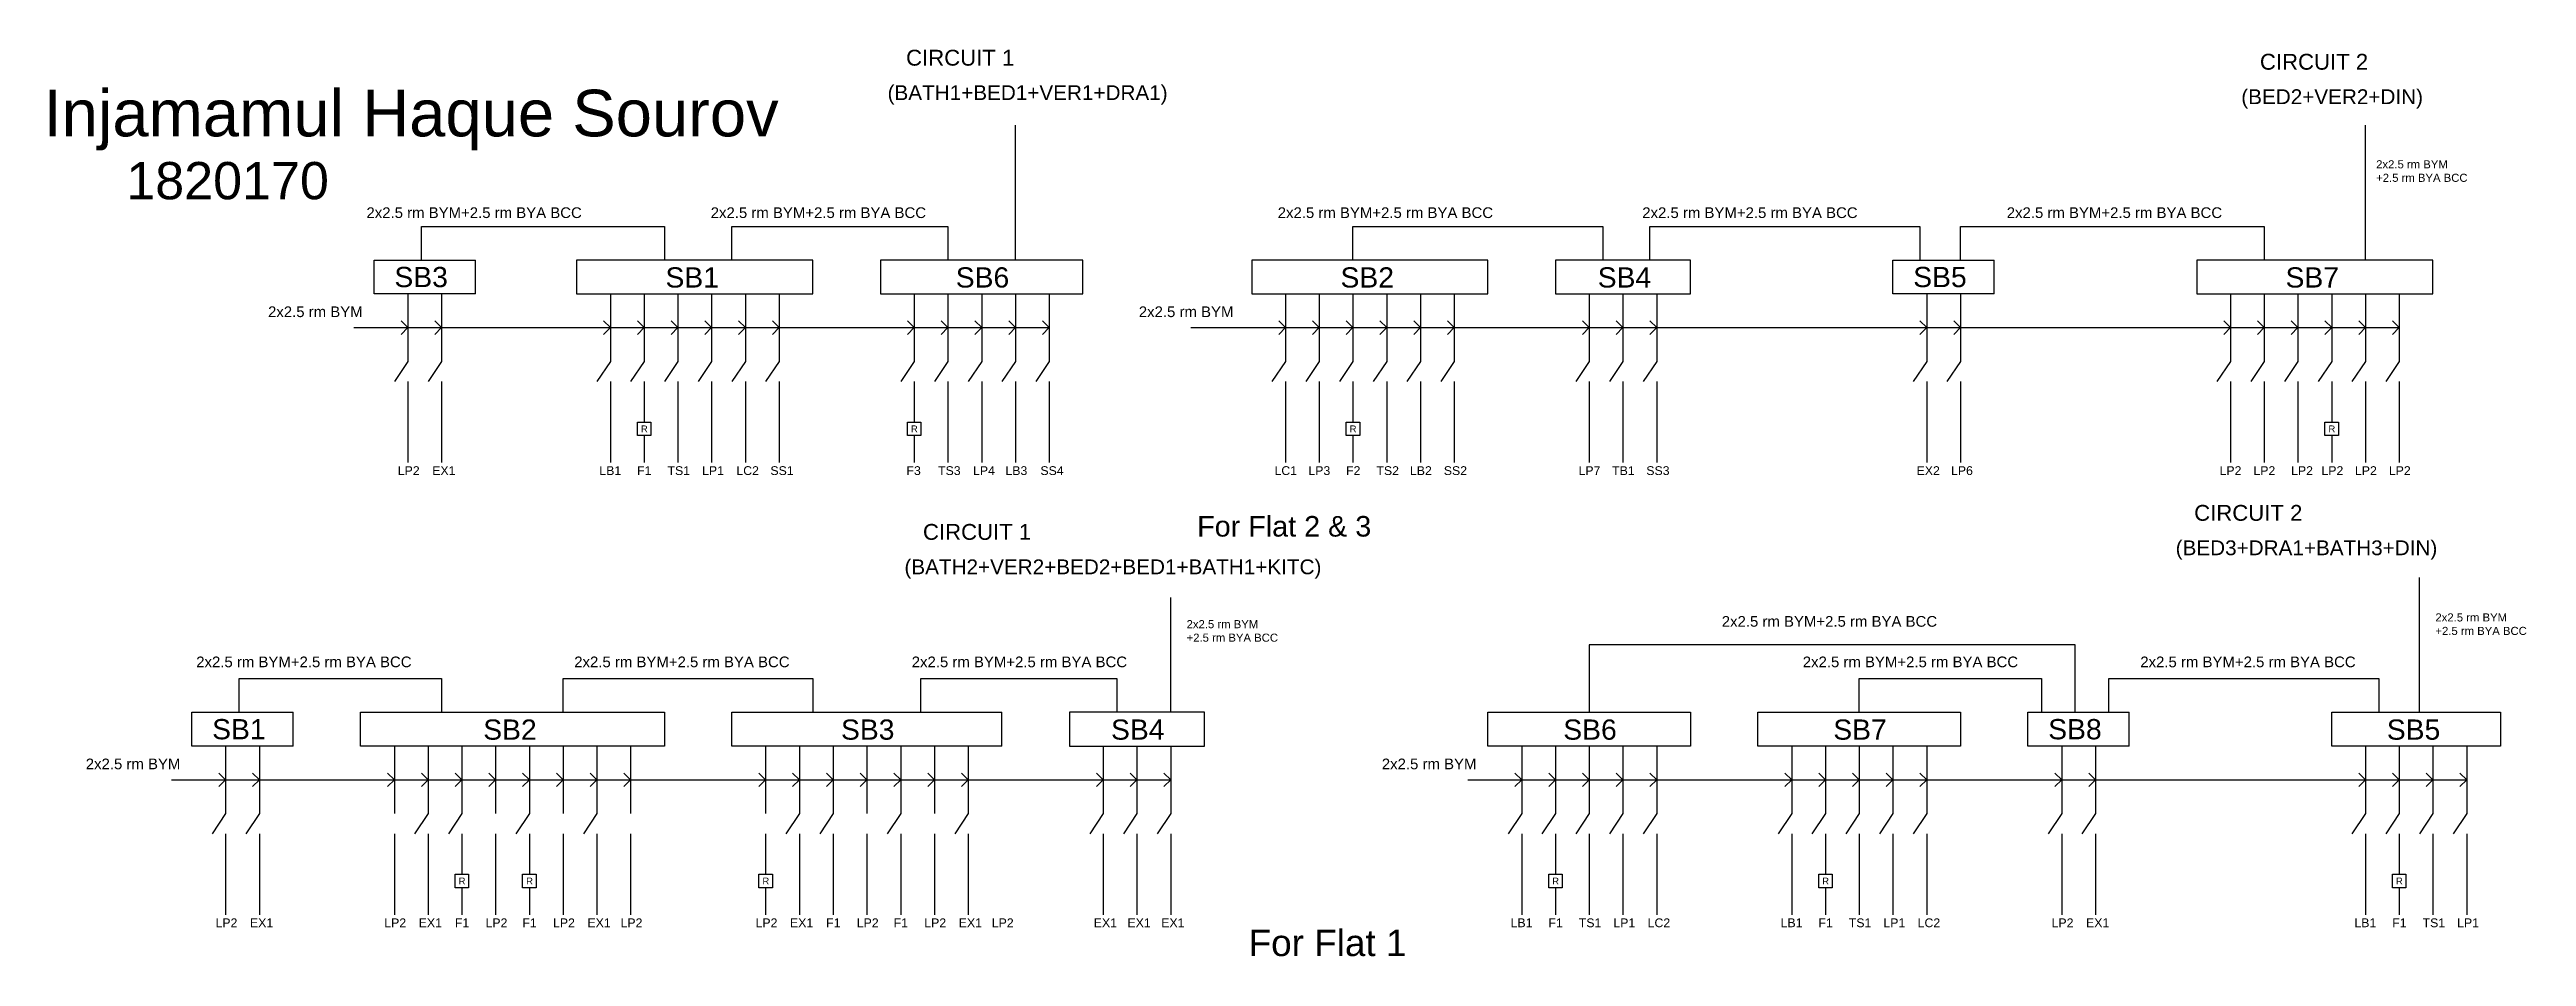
# Model space of a CAD drawing. Header units: inches. Extents: x 29 to 212, y 16 to 83.
import ezdxf

# ---------------------------------------------------------------- set-up
doc = ezdxf.new("R2010")
doc.units = ezdxf.units.IN
doc.header["$MEASUREMENT"] = 0
doc.styles.get("Standard").update_dxf_attribs({"font": 'arial.ttf'})

msp = doc.modelspace()

# ---------------------------------------------------------------- linework, layer by layer
for p, q in [((100.38, 67.15), (100.38, 77.15)), ((200.38, 67.15), (200.38, 77.15)), ((56.38, 67.15), (56.38, 69.65)), ((56.38, 69.65), (74.38, 69.65)), ((74.38, 69.65), (74.38, 67.15)), ((79.38, 67.15), (79.38, 69.65)), ((79.38, 69.65), (95.38, 69.65)), ((95.38, 69.65), (95.38, 67.15)), ((125.38, 67.15), (125.38, 69.65)), ((125.38, 69.65), (143.88, 69.65)), ((143.88, 69.65), (143.88, 67.15)), ((147.38, 67.15), (147.38, 69.65)), ((147.38, 69.65), (167.38, 69.65)), ((167.38, 69.65), (167.38, 67.15)), ((170.38, 67.15), (170.38, 69.65)), ((170.38, 69.65), (192.88, 69.65)), ((192.88, 69.65), (192.88, 67.15)), ((52.88, 67.15), (60.38, 67.15)), ((52.88, 64.65), (52.88, 67.15)), ((60.38, 64.65), (60.38, 67.15)), ((67.88, 67.15), (67.88, 64.65)), ((85.38, 67.15), (67.88, 67.15)), ((85.38, 64.65), (85.38, 67.15)), ((90.38, 67.15), (90.38, 64.65)), ((105.38, 67.15), (90.38, 67.15)), ((105.38, 64.65), (105.38, 67.15)), ((117.88, 67.15), (117.88, 64.65)), ((135.38, 67.15), (117.88, 67.15)), ((135.38, 64.65), (135.38, 67.15)), ((140.38, 67.15), (140.38, 64.65)), ((150.38, 67.15), (140.38, 67.15)), ((150.38, 64.65), (150.38, 67.15)), ((165.38, 67.15), (172.88, 67.15)), ((165.38, 64.65), (165.38, 67.15)), ((172.88, 64.65), (172.88, 67.15)), ((187.88, 67.15), (187.88, 64.65)), ((205.38, 67.15), (187.88, 67.15)), ((205.38, 64.65), (205.38, 67.15)), ((60.38, 64.65), (52.88, 64.65)), ((55.38, 64.65), (55.38, 59.65)), ((57.88, 64.65), (57.88, 59.65)), ((67.88, 64.65), (85.38, 64.65)), ((70.38, 64.65), (70.38, 59.65)), ((72.88, 64.65), (72.88, 59.65)), ((75.38, 64.65), (75.38, 59.65)), ((77.88, 64.65), (77.88, 59.65)), ((80.38, 64.65), (80.38, 59.65)), ((82.88, 64.65), (82.88, 59.65)), ((90.38, 64.65), (105.38, 64.65)), ((92.88, 64.65), (92.88, 59.65)), ((95.38, 64.65), (95.38, 59.65)), ((97.88, 64.65), (97.88, 59.65)), ((100.38, 64.65), (100.38, 59.65)), ((102.88, 64.65), (102.88, 59.65)), ((117.88, 64.65), (135.38, 64.65)), ((120.38, 64.65), (120.38, 59.65)), ((122.88, 64.65), (122.88, 59.65)), ((125.38, 64.65), (125.38, 59.65)), ((127.88, 64.65), (127.88, 59.65)), ((130.38, 64.65), (130.38, 59.65)), ((132.88, 64.65), (132.88, 59.65)), ((140.38, 64.65), (150.38, 64.65)), ((142.88, 64.65), (142.88, 59.65)), ((145.38, 64.65), (145.38, 59.65)), ((147.88, 64.65), (147.88, 59.65)), ((172.88, 64.65), (165.38, 64.65)), ((167.88, 64.65), (167.88, 59.65)), ((170.38, 64.65), (170.38, 59.65)), ((187.88, 64.65), (205.38, 64.65)), ((190.38, 64.65), (190.38, 59.65)), ((192.88, 64.65), (192.88, 59.65)), ((195.38, 64.65), (195.38, 59.65)), ((197.88, 64.65), (197.88, 59.65)), ((200.38, 64.65), (200.38, 59.65)), ((202.88, 64.65), (202.88, 59.65)), ((54.88, 62.65), (55.38, 62.15)), ((57.38, 62.65), (57.88, 62.15)), ((69.88, 62.65), (70.38, 62.15)), ((72.38, 62.65), (72.88, 62.15)), ((74.88, 62.65), (75.38, 62.15)), ((77.38, 62.65), (77.88, 62.15)), ((79.88, 62.65), (80.38, 62.15)), ((82.38, 62.65), (82.88, 62.15)), ((92.38, 62.65), (92.88, 62.15)), ((94.88, 62.65), (95.38, 62.15)), ((97.38, 62.65), (97.88, 62.15)), ((99.88, 62.65), (100.38, 62.15)), ((102.38, 62.65), (102.88, 62.15)), ((119.88, 62.65), (120.38, 62.15)), ((122.38, 62.65), (122.88, 62.15)), ((124.88, 62.65), (125.38, 62.15)), ((127.38, 62.65), (127.88, 62.15)), ((129.88, 62.65), (130.38, 62.15)), ((132.38, 62.65), (132.88, 62.15)), ((142.38, 62.65), (142.88, 62.15)), ((144.88, 62.65), (145.38, 62.15)), ((147.38, 62.65), (147.88, 62.15)), ((167.38, 62.65), (167.88, 62.15)), ((169.88, 62.65), (170.38, 62.15)), ((189.88, 62.65), (190.38, 62.15)), ((192.38, 62.65), (192.88, 62.15)), ((194.88, 62.65), (195.38, 62.15)), ((197.38, 62.65), (197.88, 62.15)), ((199.88, 62.65), (200.38, 62.15)), ((202.38, 62.65), (202.88, 62.15)), ((51.38, 62.15), (102.88, 62.15)), ((55.38, 62.15), (54.88, 61.65)), ((57.88, 62.15), (57.38, 61.65)), ((70.38, 62.15), (69.88, 61.65)), ((72.88, 62.15), (72.38, 61.65)), ((75.38, 62.15), (74.88, 61.65)), ((77.88, 62.15), (77.38, 61.65)), ((80.38, 62.15), (79.88, 61.65)), ((82.88, 62.15), (82.38, 61.65)), ((92.88, 62.15), (92.38, 61.65)), ((95.38, 62.15), (94.88, 61.65)), ((97.88, 62.15), (97.38, 61.65)), ((100.38, 62.15), (99.88, 61.65)), ((102.88, 62.15), (102.38, 61.65)), ((113.38, 62.15), (202.88, 62.15)), ((120.38, 62.15), (119.88, 61.65)), ((122.88, 62.15), (122.38, 61.65)), ((125.38, 62.15), (124.88, 61.65)), ((127.88, 62.15), (127.38, 61.65)), ((130.38, 62.15), (129.88, 61.65)), ((132.88, 62.15), (132.38, 61.65)), ((142.88, 62.15), (142.38, 61.65)), ((145.38, 62.15), (144.88, 61.65)), ((147.88, 62.15), (147.38, 61.65)), ((167.88, 62.15), (167.38, 61.65)), ((170.38, 62.15), (169.88, 61.65)), ((190.38, 62.15), (189.88, 61.65)), ((192.88, 62.15), (192.38, 61.65)), ((195.38, 62.15), (194.88, 61.65)), ((197.88, 62.15), (197.38, 61.65)), ((200.38, 62.15), (199.88, 61.65)), ((202.88, 62.15), (202.38, 61.65)), ((55.38, 59.65), (54.38, 58.15)), ((57.88, 59.65), (56.88, 58.15)), ((70.38, 59.65), (69.38, 58.15)), ((72.88, 59.65), (71.88, 58.15)), ((75.38, 59.65), (74.38, 58.15)), ((77.88, 59.65), (76.88, 58.15)), ((80.38, 59.65), (79.38, 58.15)), ((82.88, 59.65), (81.88, 58.15)), ((92.88, 59.65), (91.88, 58.15)), ((95.38, 59.65), (94.38, 58.15)), ((97.88, 59.65), (96.88, 58.15)), ((100.38, 59.65), (99.38, 58.15)), ((102.88, 59.65), (101.88, 58.15)), ((120.38, 59.65), (119.38, 58.15)), ((122.88, 59.65), (121.88, 58.15)), ((125.38, 59.65), (124.38, 58.15)), ((127.88, 59.65), (126.88, 58.15)), ((130.38, 59.65), (129.38, 58.15)), ((132.88, 59.65), (131.88, 58.15)), ((142.88, 59.65), (141.88, 58.15)), ((145.38, 59.65), (144.38, 58.15)), ((147.88, 59.65), (146.88, 58.15)), ((167.88, 59.65), (166.88, 58.15)), ((170.38, 59.65), (169.38, 58.15)), ((190.38, 59.65), (189.38, 58.15)), ((192.88, 59.65), (191.88, 58.15)), ((195.38, 59.65), (194.38, 58.15)), ((197.88, 59.65), (196.88, 58.15)), ((200.38, 59.65), (199.38, 58.15)), ((202.88, 59.65), (201.88, 58.15)), ((55.38, 58.15), (55.38, 52.15)), ((57.88, 58.15), (57.88, 52.15)), ((70.38, 58.15), (70.38, 52.15)), ((72.88, 58.15), (72.88, 55.15)), ((75.38, 58.15), (75.38, 52.15)), ((77.88, 58.15), (77.88, 52.15)), ((80.38, 58.15), (80.38, 52.15)), ((82.88, 58.15), (82.88, 52.15)), ((92.88, 58.15), (92.88, 55.15)), ((95.38, 58.15), (95.38, 52.15)), ((97.88, 58.15), (97.88, 52.15)), ((100.38, 58.15), (100.38, 52.15)), ((102.88, 58.15), (102.88, 52.15)), ((120.38, 58.15), (120.38, 52.15)), ((122.88, 58.15), (122.88, 52.15)), ((125.38, 58.15), (125.38, 55.15)), ((127.88, 58.15), (127.88, 52.15)), ((130.38, 58.15), (130.38, 52.15)), ((132.88, 58.15), (132.88, 52.15)), ((142.88, 58.15), (142.88, 52.15)), ((145.38, 58.15), (145.38, 52.15)), ((147.88, 58.15), (147.88, 52.15)), ((167.88, 58.15), (167.88, 52.15)), ((170.38, 58.15), (170.38, 52.15)), ((190.38, 58.15), (190.38, 52.15)), ((192.88, 58.15), (192.88, 52.15)), ((195.38, 58.15), (195.38, 52.15)), ((197.88, 58.15), (197.88, 55.15)), ((200.38, 58.15), (200.38, 52.15)), ((202.88, 58.15), (202.88, 52.15)), ((72.38, 55.15), (73.38, 55.15)), ((72.38, 54.15), (72.38, 55.15)), ((73.38, 55.15), (73.38, 54.15)), ((92.38, 55.15), (93.38, 55.15)), ((92.38, 54.15), (92.38, 55.15)), ((93.38, 55.15), (93.38, 54.15)), ((124.88, 55.15), (125.88, 55.15)), ((124.88, 54.15), (124.88, 55.15)), ((125.88, 55.15), (125.88, 54.15)), ((197.38, 55.15), (198.38, 55.15)), ((197.38, 54.15), (197.38, 55.15)), ((198.38, 55.15), (198.38, 54.15)), ((73.38, 54.15), (72.38, 54.15)), ((72.88, 54.15), (72.88, 52.15)), ((93.38, 54.15), (92.38, 54.15)), ((92.88, 54.15), (92.88, 52.15)), ((125.88, 54.15), (124.88, 54.15)), ((125.38, 54.15), (125.38, 52.15)), ((198.38, 54.15), (197.38, 54.15)), ((197.88, 54.15), (197.88, 52.15)), ((204.38, 33.65), (204.38, 43.65)), ((111.88, 33.65), (111.88, 42.15)), ((178.88, 38.65), (142.88, 38.65)), ((142.88, 38.65), (142.88, 33.65)), ((178.88, 33.65), (178.88, 38.65)), ((42.88, 33.65), (42.88, 36.15)), ((42.88, 36.15), (57.88, 36.15)), ((57.88, 36.15), (57.88, 33.65)), ((66.88, 33.65), (66.88, 36.15)), ((66.88, 36.15), (85.38, 36.15)), ((85.38, 36.15), (85.38, 33.65)), ((93.38, 33.65), (93.38, 36.15)), ((93.38, 36.15), (107.88, 36.15)), ((107.88, 36.15), (107.88, 33.65)), ((162.88, 33.65), (162.88, 36.15)), ((162.88, 36.15), (176.38, 36.15)), ((176.38, 36.15), (176.38, 33.65)), ((181.38, 33.65), (181.38, 36.15)), ((181.38, 36.15), (201.38, 36.15)), ((201.38, 36.15), (201.38, 33.65)), ((39.38, 33.65), (46.88, 33.65)), ((39.38, 31.15), (39.38, 33.65)), ((46.88, 31.15), (46.88, 33.65)), ((51.88, 31.15), (51.88, 33.65)), ((51.88, 33.65), (74.38, 33.65)), ((74.38, 33.65), (74.38, 31.15)), ((79.38, 31.15), (79.38, 33.65)), ((79.38, 33.65), (99.38, 33.65)), ((99.38, 31.15), (99.38, 33.65)), ((104.38, 33.65), (104.38, 31.15)), ((114.38, 33.65), (104.38, 33.65)), ((114.38, 31.15), (114.38, 33.65)), ((135.38, 31.15), (135.38, 33.65)), ((135.38, 33.65), (150.38, 33.65)), ((150.38, 33.65), (150.38, 31.15)), ((155.38, 31.15), (155.38, 33.65)), ((155.38, 33.65), (170.38, 33.65)), ((170.38, 33.65), (170.38, 31.15)), ((175.38, 33.65), (182.88, 33.65)), ((175.38, 31.15), (175.38, 33.65)), ((182.88, 31.15), (182.88, 33.65)), ((197.88, 31.15), (197.88, 33.65)), ((197.88, 33.65), (210.38, 33.65)), ((210.38, 33.65), (210.38, 31.15)), ((46.88, 31.15), (39.38, 31.15)), ((41.88, 31.15), (41.88, 26.15)), ((44.38, 31.15), (44.38, 26.15)), ((74.38, 31.15), (51.88, 31.15)), ((54.38, 31.15), (54.38, 26.15)), ((54.38, 31.15), (54.38, 26.15)), ((56.88, 31.15), (56.88, 26.15)), ((56.88, 31.15), (56.88, 26.15)), ((59.38, 31.15), (59.38, 26.15)), ((61.88, 31.15), (61.88, 26.15)), ((61.88, 31.15), (61.88, 26.15)), ((64.38, 31.15), (64.38, 26.15)), ((66.88, 31.15), (66.88, 26.15)), ((66.88, 31.15), (66.88, 26.15)), ((69.38, 31.15), (69.38, 26.15)), ((69.38, 31.15), (69.38, 26.15)), ((71.88, 31.15), (71.88, 26.15)), ((71.88, 31.15), (71.88, 26.15)), ((99.38, 31.15), (79.38, 31.15)), ((81.88, 31.15), (81.88, 26.15)), ((81.88, 31.15), (81.88, 26.15)), ((84.38, 31.15), (84.38, 26.15)), ((84.38, 31.15), (84.38, 26.15)), ((86.88, 31.15), (86.88, 26.15)), ((89.38, 31.15), (89.38, 26.15)), ((89.38, 31.15), (89.38, 26.15)), ((91.88, 31.15), (91.88, 26.15)), ((94.38, 31.15), (94.38, 26.15)), ((94.38, 31.15), (94.38, 26.15)), ((96.88, 31.15), (96.88, 26.15)), ((96.88, 31.15), (96.88, 26.15)), ((104.38, 31.15), (114.38, 31.15)), ((106.88, 31.15), (106.88, 26.15)), ((106.88, 31.15), (106.88, 26.15)), ((109.38, 31.15), (109.38, 26.15)), ((109.38, 31.15), (109.38, 26.15)), ((111.88, 31.15), (111.88, 26.15)), ((111.88, 31.15), (111.88, 26.15)), ((150.38, 31.15), (135.38, 31.15)), ((137.88, 31.15), (137.88, 26.15)), ((140.38, 31.15), (140.38, 26.15)), ((142.88, 31.15), (142.88, 26.15)), ((145.38, 31.15), (145.38, 26.15)), ((147.88, 31.15), (147.88, 26.15)), ((170.38, 31.15), (155.38, 31.15)), ((157.88, 31.15), (157.88, 26.15)), ((160.38, 31.15), (160.38, 26.15)), ((162.88, 31.15), (162.88, 26.15)), ((165.38, 31.15), (165.38, 26.15)), ((167.88, 31.15), (167.88, 26.15)), ((182.88, 31.15), (175.38, 31.15)), ((177.88, 31.15), (177.88, 26.15)), ((180.38, 31.15), (180.38, 26.15)), ((210.38, 31.15), (197.88, 31.15)), ((200.38, 31.15), (200.38, 26.15)), ((202.88, 31.15), (202.88, 26.15)), ((205.38, 31.15), (205.38, 26.15)), ((207.88, 31.15), (207.88, 26.15)), ((37.88, 28.65), (111.88, 28.65)), ((41.38, 29.15), (41.88, 28.65)), ((41.88, 28.65), (41.38, 28.15)), ((43.88, 29.15), (44.38, 28.65)), ((44.38, 28.65), (43.88, 28.15)), ((53.88, 29.15), (54.38, 28.65)), ((53.88, 29.15), (54.38, 28.65)), ((54.38, 28.65), (53.88, 28.15)), ((54.38, 28.65), (53.88, 28.15)), ((56.38, 29.15), (56.88, 28.65)), ((56.38, 29.15), (56.88, 28.65)), ((56.88, 28.65), (56.38, 28.15)), ((56.88, 28.65), (56.38, 28.15)), ((58.88, 29.15), (59.38, 28.65)), ((59.38, 28.65), (58.88, 28.15)), ((61.38, 29.15), (61.88, 28.65)), ((61.38, 29.15), (61.88, 28.65)), ((61.88, 28.65), (61.38, 28.15)), ((61.88, 28.65), (61.38, 28.15)), ((63.88, 29.15), (64.38, 28.65)), ((64.38, 28.65), (63.88, 28.15)), ((66.38, 29.15), (66.88, 28.65)), ((66.38, 29.15), (66.88, 28.65)), ((66.88, 28.65), (66.38, 28.15)), ((66.88, 28.65), (66.38, 28.15)), ((68.88, 29.15), (69.38, 28.65)), ((68.88, 29.15), (69.38, 28.65)), ((69.38, 28.65), (68.88, 28.15)), ((69.38, 28.65), (68.88, 28.15)), ((71.38, 29.15), (71.88, 28.65)), ((71.38, 29.15), (71.88, 28.65)), ((71.88, 28.65), (71.38, 28.15)), ((71.88, 28.65), (71.38, 28.15)), ((81.38, 29.15), (81.88, 28.65)), ((81.38, 29.15), (81.88, 28.65)), ((81.88, 28.65), (81.38, 28.15)), ((81.88, 28.65), (81.38, 28.15)), ((83.88, 29.15), (84.38, 28.65)), ((83.88, 29.15), (84.38, 28.65)), ((84.38, 28.65), (83.88, 28.15)), ((84.38, 28.65), (83.88, 28.15)), ((86.38, 29.15), (86.88, 28.65)), ((86.88, 28.65), (86.38, 28.15)), ((88.88, 29.15), (89.38, 28.65)), ((88.88, 29.15), (89.38, 28.65)), ((89.38, 28.65), (88.88, 28.15)), ((89.38, 28.65), (88.88, 28.15)), ((91.38, 29.15), (91.88, 28.65)), ((91.88, 28.65), (91.38, 28.15)), ((93.88, 29.15), (94.38, 28.65)), ((93.88, 29.15), (94.38, 28.65)), ((94.38, 28.65), (93.88, 28.15)), ((94.38, 28.65), (93.88, 28.15)), ((96.38, 29.15), (96.88, 28.65)), ((96.38, 29.15), (96.88, 28.65)), ((96.88, 28.65), (96.38, 28.15)), ((96.88, 28.65), (96.38, 28.15)), ((106.38, 29.15), (106.88, 28.65)), ((106.38, 29.15), (106.88, 28.65)), ((106.88, 28.65), (106.38, 28.15)), ((106.88, 28.65), (106.38, 28.15)), ((108.88, 29.15), (109.38, 28.65)), ((108.88, 29.15), (109.38, 28.65)), ((109.38, 28.65), (108.88, 28.15)), ((109.38, 28.65), (108.88, 28.15)), ((111.38, 29.15), (111.88, 28.65)), ((111.38, 29.15), (111.88, 28.65)), ((111.88, 28.65), (111.38, 28.15)), ((111.88, 28.65), (111.38, 28.15)), ((133.88, 28.65), (207.88, 28.65)), ((137.38, 29.15), (137.88, 28.65)), ((137.88, 28.65), (137.38, 28.15)), ((139.88, 29.15), (140.38, 28.65)), ((140.38, 28.65), (139.88, 28.15)), ((142.38, 29.15), (142.88, 28.65)), ((142.88, 28.65), (142.38, 28.15)), ((144.88, 29.15), (145.38, 28.65)), ((145.38, 28.65), (144.88, 28.15)), ((147.38, 29.15), (147.88, 28.65)), ((147.88, 28.65), (147.38, 28.15)), ((157.38, 29.15), (157.88, 28.65)), ((157.88, 28.65), (157.38, 28.15)), ((159.88, 29.15), (160.38, 28.65)), ((160.38, 28.65), (159.88, 28.15)), ((162.38, 29.15), (162.88, 28.65)), ((162.88, 28.65), (162.38, 28.15)), ((164.88, 29.15), (165.38, 28.65)), ((165.38, 28.65), (164.88, 28.15)), ((167.38, 29.15), (167.88, 28.65)), ((167.88, 28.65), (167.38, 28.15)), ((177.38, 29.15), (177.88, 28.65)), ((177.88, 28.65), (177.38, 28.15)), ((179.88, 29.15), (180.38, 28.65)), ((180.38, 28.65), (179.88, 28.15)), ((199.88, 29.15), (200.38, 28.65)), ((200.38, 28.65), (199.88, 28.15)), ((202.38, 29.15), (202.88, 28.65)), ((202.88, 28.65), (202.38, 28.15)), ((204.88, 29.15), (205.38, 28.65)), ((205.38, 28.65), (204.88, 28.15)), ((207.38, 29.15), (207.88, 28.65)), ((207.88, 28.65), (207.38, 28.15)), ((41.88, 26.15), (40.88, 24.65)), ((44.38, 26.15), (43.38, 24.65)), ((56.88, 26.15), (55.88, 24.65)), ((59.38, 26.15), (58.38, 24.65)), ((64.38, 26.15), (63.38, 24.65)), ((69.38, 26.15), (68.38, 24.65)), ((84.38, 26.15), (83.38, 24.65)), ((86.88, 26.15), (85.88, 24.65)), ((91.88, 26.15), (90.88, 24.65)), ((96.88, 26.15), (95.88, 24.65)), ((106.88, 26.15), (105.88, 24.65)), ((109.38, 26.15), (108.38, 24.65)), ((111.88, 26.15), (110.88, 24.65)), ((137.88, 26.15), (136.88, 24.65)), ((140.38, 26.15), (139.38, 24.65)), ((142.88, 26.15), (141.88, 24.65)), ((145.38, 26.15), (144.38, 24.65)), ((147.88, 26.15), (146.88, 24.65)), ((157.88, 26.15), (156.88, 24.65)), ((160.38, 26.15), (159.38, 24.65)), ((162.88, 26.15), (161.88, 24.65)), ((165.38, 26.15), (164.38, 24.65)), ((167.88, 26.15), (166.88, 24.65)), ((177.88, 26.15), (176.88, 24.65)), ((180.38, 26.15), (179.38, 24.65)), ((200.38, 26.15), (199.38, 24.65)), ((202.88, 26.15), (201.88, 24.65)), ((205.38, 26.15), (204.38, 24.65)), ((207.88, 26.15), (206.88, 24.65)), ((41.88, 24.65), (41.88, 18.65)), ((44.38, 24.65), (44.38, 18.65)), ((54.38, 24.65), (54.38, 18.65)), ((56.88, 24.65), (56.88, 18.65)), ((59.38, 24.65), (59.38, 21.65)), ((61.88, 24.65), (61.88, 18.65)), ((64.38, 24.65), (64.38, 21.65)), ((66.88, 24.65), (66.88, 18.65)), ((69.38, 24.65), (69.38, 18.65)), ((71.88, 24.65), (71.88, 18.65)), ((81.88, 24.65), (81.88, 21.65)), ((81.88, 24.65), (81.88, 21.65)), ((84.38, 24.65), (84.38, 18.65)), ((86.88, 24.65), (86.88, 18.65)), ((89.38, 24.65), (89.38, 18.65)), ((91.88, 24.65), (91.88, 18.65)), ((94.38, 24.65), (94.38, 18.65)), ((96.88, 24.65), (96.88, 18.65)), ((106.88, 24.65), (106.88, 18.65)), ((109.38, 24.65), (109.38, 18.65)), ((111.88, 24.65), (111.88, 18.65)), ((137.88, 24.65), (137.88, 18.65)), ((140.38, 24.65), (140.38, 21.65)), ((142.88, 24.65), (142.88, 18.65)), ((145.38, 24.65), (145.38, 18.65)), ((147.88, 24.65), (147.88, 18.65)), ((157.88, 24.65), (157.88, 18.65)), ((160.38, 24.65), (160.38, 21.65)), ((162.88, 24.65), (162.88, 18.65)), ((165.38, 24.65), (165.38, 18.65)), ((167.88, 24.65), (167.88, 18.65)), ((177.88, 24.65), (177.88, 18.65)), ((180.38, 24.65), (180.38, 18.65)), ((200.38, 24.65), (200.38, 18.65)), ((202.88, 24.65), (202.88, 21.65)), ((205.38, 24.65), (205.38, 18.65)), ((207.88, 24.65), (207.88, 18.65)), ((58.88, 21.65), (59.88, 21.65)), ((58.88, 20.65), (58.88, 21.65)), ((59.88, 20.65), (58.88, 20.65)), ((59.38, 20.65), (59.38, 18.65)), ((59.88, 21.65), (59.88, 20.65)), ((63.88, 21.65), (64.88, 21.65)), ((63.88, 20.65), (63.88, 21.65)), ((64.88, 20.65), (63.88, 20.65)), ((64.38, 20.65), (64.38, 18.65)), ((64.88, 21.65), (64.88, 20.65)), ((81.38, 21.65), (82.38, 21.65)), ((81.38, 20.65), (81.38, 21.65)), ((81.38, 21.65), (82.38, 21.65)), ((81.38, 20.65), (81.38, 21.65)), ((82.38, 20.65), (81.38, 20.65)), ((82.38, 20.65), (81.38, 20.65)), ((81.88, 20.65), (81.88, 18.65)), ((81.88, 20.65), (81.88, 18.65)), ((82.38, 21.65), (82.38, 20.65)), ((82.38, 21.65), (82.38, 20.65)), ((139.88, 21.65), (140.88, 21.65)), ((139.88, 20.65), (139.88, 21.65)), ((140.88, 20.65), (139.88, 20.65)), ((140.38, 20.65), (140.38, 18.65)), ((140.88, 21.65), (140.88, 20.65)), ((159.88, 21.65), (160.88, 21.65)), ((159.88, 20.65), (159.88, 21.65)), ((160.88, 20.65), (159.88, 20.65)), ((160.38, 20.65), (160.38, 18.65)), ((160.88, 21.65), (160.88, 20.65)), ((202.38, 21.65), (203.38, 21.65)), ((202.38, 20.65), (202.38, 21.65)), ((203.38, 20.65), (202.38, 20.65)), ((202.88, 20.65), (202.88, 18.65)), ((203.38, 21.65), (203.38, 20.65))]:
    msp.add_line(p, q)

# ---------------------------------------------------------------- texts
for s, height, p in [('CIRCUIT 1', 1.174, (92.28, 81.56)), ('CIRCUIT 2', 1.174, (192.56, 81.26)), ('Injamamul Haque Sourov', 3.4549, (28.39, 76.32)), ('(BATH1+BED1+VER1+DRA1)', 1.0974, (90.91, 79.01)), ('(BED2+VER2+DIN)', 1.0974, (191.18, 78.71)), ('1820170', 2.76, (34.52, 71.66)), ('2x2.5 rm BYM+2.5 rm BYA BCC', 0.7919, (52.31, 70.27)), ('2x2.5 rm BYM+2.5 rm BYA BCC', 0.7919, (77.81, 70.27)), ('2x2.5 rm BYM+2.5 rm BYA BCC', 0.7919, (119.81, 70.27)), ('2x2.5 rm BYM+2.5 rm BYA BCC', 0.7919, (146.81, 70.27)), ('2x2.5 rm BYM+2.5 rm BYA BCC', 0.7919, (173.81, 70.27)), ('SB3', 1.5, (54.38, 65.15)), ('SB1', 1.5, (74.46, 65.12)), ('SB6', 1.5, (95.96, 65.12)), ('SB2', 1.5, (124.46, 65.12)), ('SB4', 1.5, (143.51, 65.12)), ('SB5', 1.5, (166.88, 65.15)), ('SB7', 1.5, (194.46, 65.12)), ('2x2.5 rm BYM', 0.7919, (45.02, 62.93)), ('2x2.5 rm BYM', 0.7919, (109.52, 62.93)), ('R', 0.5, (72.64, 54.4)), ('R', 0.5, (92.64, 54.4)), ('R', 0.5, (125.14, 54.4)), ('R', 0.5, (197.64, 54.4)), ('LP2', 0.652, (54.63, 51.23)), ('EX1', 0.652, (57.18, 51.23)), ('LB1', 0.652, (69.56, 51.23)), ('F1', 0.652, (72.36, 51.23)), ('TS1', 0.652, (74.61, 51.23)), ('LP1', 0.652, (77.17, 51.23)), ('LC2', 0.652, (79.71, 51.23)), ('SS1', 0.652, (82.23, 51.23)), ('F3', 0.652, (92.31, 51.23)), ('TS3', 0.652, (94.65, 51.23)), ('LP4', 0.652, (97.24, 51.23)), ('LB3', 0.652, (99.64, 51.23)), ('SS4', 0.652, (102.23, 51.23)), ('LC1', 0.652, (119.57, 51.23)), ('LP3', 0.652, (122.08, 51.23)), ('F2', 0.652, (124.87, 51.23)), ('TS2', 0.652, (127.12, 51.23)), ('LB2', 0.652, (129.6, 51.23)), ('SS2', 0.652, (132.11, 51.23)), ('LP7', 0.652, (142.09, 51.23)), ('TB1', 0.652, (144.58, 51.23)), ('SS3', 0.652, (147.11, 51.23)), ('EX2', 0.652, (167.13, 51.23)), ('LP6', 0.652, (169.68, 51.23)), ('LP2', 0.652, (189.57, 51.23)), ('LP2', 0.652, (192.08, 51.23)), ('LP2', 0.652, (194.87, 51.23)), ('LP2', 0.652, (197.12, 51.23)), ('LP2', 0.652, (199.6, 51.23)), ('LP2', 0.652, (202.11, 51.23)), ('For Flat 2 & 3', 1.5241, (113.84, 46.67)), ('CIRCUIT 2', 1.174, (187.69, 47.84)), ('CIRCUIT 1', 1.174, (93.53, 46.43)), ('(BED3+DRA1+BATH3+DIN)', 1.0974, (186.32, 45.29)), ('(BATH2+VER2+BED2+BED1+BATH1+KITC)', 1.0974, (92.16, 43.88)), ('2x2.5 rm BYM+2.5 rm BYA BCC', 0.7919, (152.7, 39.99)), ('2x2.5 rm BYM+2.5 rm BYA BCC', 0.7919, (39.7, 36.99)), ('2x2.5 rm BYM+2.5 rm BYA BCC', 0.7919, (67.7, 36.99)), ('2x2.5 rm BYM+2.5 rm BYA BCC', 0.7919, (92.7, 36.99)), ('2x2.5 rm BYM+2.5 rm BYA BCC', 0.7919, (158.7, 36.99)), ('2x2.5 rm BYM+2.5 rm BYA BCC', 0.7919, (183.7, 36.99)), ('SB1', 1.5, (40.88, 31.65)), ('SB2', 1.5, (60.96, 31.62)), ('SB3', 1.5, (87.46, 31.62)), ('SB4', 1.5, (107.46, 31.62)), ('SB6', 1.5, (140.96, 31.62)), ('SB7', 1.5, (160.96, 31.62)), ('SB8', 1.5, (176.88, 31.65)), ('SB5', 1.5, (201.96, 31.62)), ('2x2.5 rm BYM', 0.7919, (31.52, 29.43)), ('2x2.5 rm BYM', 0.7919, (127.52, 29.43)), ('R', 0.5, (59.14, 20.9)), ('R', 0.5, (64.14, 20.9)), ('R', 0.5, (81.64, 20.9)), ('R', 0.5, (81.64, 20.9)), ('R', 0.5, (140.14, 20.9)), ('R', 0.5, (160.14, 20.9)), ('R', 0.5, (202.64, 20.9)), ('LP2', 0.652, (41.13, 17.73)), ('EX1', 0.652, (43.68, 17.73)), ('LP2', 0.652, (53.63, 17.73)), ('EX1', 0.652, (56.18, 17.73)), ('F1', 0.652, (58.86, 17.73)), ('LP2', 0.652, (61.13, 17.73)), ('F1', 0.652, (63.86, 17.73)), ('LP2', 0.652, (66.13, 17.73)), ('EX1', 0.652, (68.68, 17.73)), ('LP2', 0.652, (71.13, 17.73)), ('LP2', 0.652, (81.13, 17.73)), ('EX1', 0.652, (83.68, 17.73)), ('F1', 0.652, (86.36, 17.73)), ('LP2', 0.652, (88.63, 17.73)), ('F1', 0.652, (91.36, 17.73)), ('LP2', 0.652, (93.63, 17.73)), ('EX1', 0.652, (96.18, 17.73)), ('LP2', 0.652, (98.63, 17.73)), ('EX1', 0.652, (106.18, 17.73)), ('EX1', 0.652, (108.68, 17.73)), ('EX1', 0.652, (111.18, 17.73)), ('LB1', 0.652, (137.06, 17.73)), ('F1', 0.652, (139.86, 17.73)), ('TS1', 0.652, (142.11, 17.73)), ('LP1', 0.652, (144.67, 17.73)), ('LC2', 0.652, (147.21, 17.73)), ('LB1', 0.652, (157.06, 17.73)), ('F1', 0.652, (159.86, 17.73)), ('TS1', 0.652, (162.11, 17.73)), ('LP1', 0.652, (164.67, 17.73)), ('LC2', 0.652, (167.21, 17.73)), ('LP2', 0.652, (177.13, 17.73)), ('EX1', 0.652, (179.68, 17.73)), ('LB1', 0.652, (199.56, 17.73)), ('F1', 0.652, (202.36, 17.73)), ('TS1', 0.652, (204.61, 17.73)), ('LP1', 0.652, (207.17, 17.73)), ('For Flat 1', 1.957, (117.65, 15.59))]:
    msp.add_text(s, height=height).set_placement(p)
at = {"char_height": 0.5995, "attachment_point": 1}
for insert in [(201.17, 74.55), (113.06, 40.48), (205.56, 40.98)]:
    msp.add_mtext_dynamic_manual_height_columns('2x2.5 rm BYM\\P+2.5 rm BYA BCC', width=11.8235, gutter_width=5, heights=[0], dxfattribs=dict(at, insert=insert))

doc.saveas('drawing.dxf')
